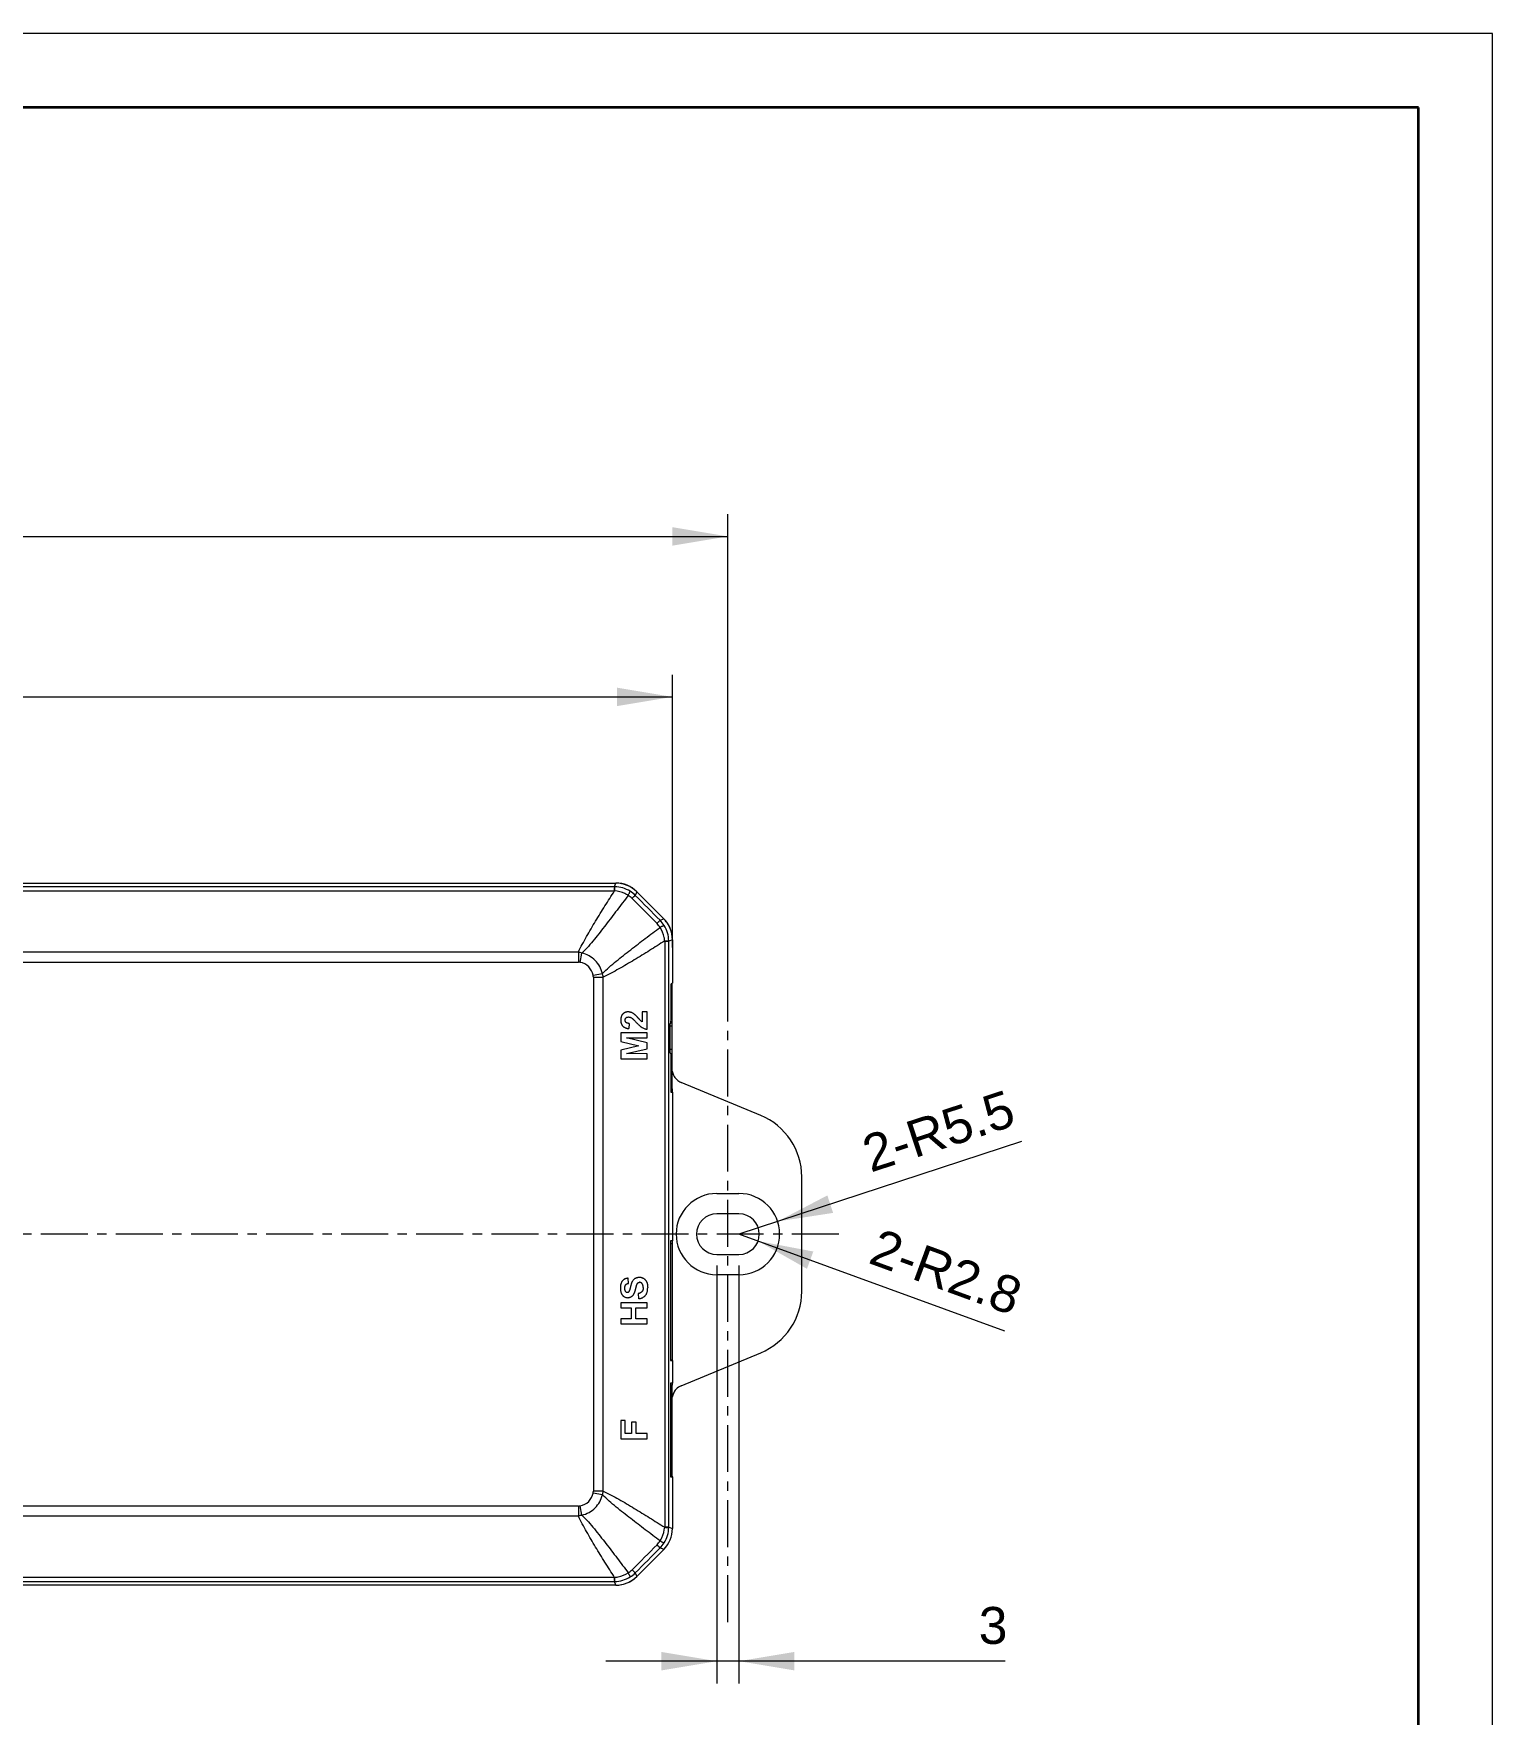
# Model space of a CAD drawing. Header units: millimetres. Extents: x -297 to 297, y -210 to 210.
# Drawn here: x 99.6 to 297, y -17.4 to 210 of the extents above; entities that cross this region are included whole.
import ezdxf

# ---------------------------------------------------------------- set-up
doc = ezdxf.new("R2010")
doc.units = ezdxf.units.MM
doc.linetypes.add('CENTER', pattern=[10.16, 6.35, -1.27, 1.27, -1.27])
doc.layers.get('0').update_dxf_attribs({"lineweight": 20})
for name, color, linetype, lineweight in [('PRT0001_DXF_AXIS', 7, 'Continuous', 18), ('PRT0001_DXF_CONTINUOUS_LINE', 7, 'Continuous', 18), ('粗实线层', 7, 'Continuous', 35), ('细实线层', 7, 'Continuous', 18)]:
    doc.layers.add(name, color=color, linetype=linetype, lineweight=lineweight)
doc.styles.add('标准', font='')
doc.styles.get('标准').set_extended_font_data('arial')
doc.dimstyles.new('标准', dxfattribs={"dimscale": 1.5, "dimtxt": 3.333333, "dimasz": 5, "dimexe": 2, "dimexo": 1, "dimgap": 1.5, "dimtad": 1, "dimdec": 1, "dimdsep": 46, "dimtxsty": '标准', "dimcen": 2.5, "dimdle": 10, "dimclre": 256, "dimclrt": 7, "dimadec": 0, "dimazin": 0, "dimtfac": 0.714286, "dimtdec": 1, "dimtmove": 0, "dimatfit": 3, "dimfxl": 0, "dimtolj": 1, "dimarcsym": 0})
doc.dimstyles.new('标准$0', dxfattribs={"dimscale": 1.5, "dimtxt": 3.333333, "dimasz": 5, "dimexe": 2, "dimexo": 1, "dimgap": 1.5, "dimtad": 1, "dimdec": 1, "dimdsep": 46, "dimtxsty": '标准', "dimcen": 2.5, "dimdle": 10, "dimclre": 256, "dimclrt": 7, "dimadec": 0, "dimazin": 0, "dimtfac": 0.714286, "dimtdec": 1, "dimtmove": 0, "dimatfit": 3, "dimfxl": 0, "dimtolj": 1, "dimarcsym": 0})

# ---------------------------------------------------------------- blocks, each defined once
blk = doc.blocks.new('*X6')
at = {"linetype": 'Continuous'}
for points in [[(-81.43, 141.97), (-73.93, 143.22), (-73.93, 140.72)], [(193.57, 141.97), (186.07, 143.22), (186.07, 140.72)]]:
    blk.add_hatch(color=0, dxfattribs=at).paths.add_polyline_path(points, flags=0)
for p, q in [((-81.43, 81.24), (-81.43, 144.97)), ((193.57, 81.24), (193.57, 144.97))]:
    blk.add_line(p, q, dxfattribs=at)
at = {"color": 0, "linetype": 'Continuous'}
blk.add_line((-81.43, 141.97), (193.57, 141.97), dxfattribs=at)
at = {"color": 7, "insert": (56.07, 146.77), "char_height": 5, "width": 22.3399, "attachment_point": 5, "style": '标准'}
blk.add_mtext('275', dxfattribs=at)
blk = doc.blocks.new('*X7')
at = {"linetype": 'Continuous'}
for points in [[(-73.92, 120.26), (-66.42, 121.51), (-66.42, 119.01)], [(186.07, 120.26), (178.57, 121.51), (178.57, 119.01)]]:
    blk.add_hatch(color=0, dxfattribs=at).paths.add_polyline_path(points, flags=0)
for p, q in [((-73.92, 84.65), (-73.92, 123.26)), ((186.07, 86.37), (186.07, 123.26))]:
    blk.add_line(p, q, dxfattribs=at)
at = {"color": 0, "linetype": 'Continuous'}
blk.add_line((-73.92, 120.26), (186.07, 120.26), dxfattribs=at)
at = {"color": 7, "insert": (56.07, 125.06), "char_height": 5, "width": 22.2256, "attachment_point": 5, "style": '标准'}
blk.add_mtext('260', dxfattribs=at)
blk = doc.blocks.new('*X10')
at = {"linetype": 'Continuous'}
blk.add_hatch(color=0, dxfattribs=at).paths.add_polyline_path([(197.66, 46.63), (204.27, 42.88), (205.13, 45.22)], flags=0)
at = {"color": 0, "linetype": 'Continuous'}
blk.add_line((231.04, 34.42), (195.07, 47.57), dxfattribs=at)
at = {"color": 7, "linetype": 'Continuous', "insert": (223.09, 42.44), "char_height": 5, "width": 40.8994, "attachment_point": 5, "rotation": 339.9177, "style": '标准'}
blk.add_mtext('2-R2.8', dxfattribs=at)
blk = doc.blocks.new('*X11')
at = {"linetype": 'Continuous'}
blk.add_hatch(color=0, dxfattribs=at).paths.add_polyline_path([(200.3, 49.29), (207.81, 50.44), (207.03, 52.81)], flags=0)
at = {"color": 0, "linetype": 'Continuous'}
blk.add_line((233.3, 60.12), (195.07, 47.57), dxfattribs=at)
at = {"color": 7, "linetype": 'Continuous', "insert": (222.07, 61.49), "char_height": 5, "width": 40.9604, "attachment_point": 5, "rotation": 18.182, "style": '标准'}
blk.add_mtext('2-R5.5', dxfattribs=at)
blk = doc.blocks.new('*X15')
at = {"linetype": 'Continuous'}
for points in [[(192.07, -10.21), (184.57, -11.46), (184.57, -8.96)], [(195.07, -10.21), (202.57, -11.46), (202.57, -8.96)]]:
    blk.add_hatch(color=0, dxfattribs=at).paths.add_polyline_path(points, flags=0)
for p, q in [((192.07, 43.32), (192.07, -13.21)), ((195.07, 43.32), (195.07, -13.21))]:
    blk.add_line(p, q, dxfattribs=at)
at = {"color": 0, "linetype": 'Continuous'}
blk.add_line((231.09, -10.21), (177.07, -10.21), dxfattribs=at)
at = {"color": 7, "insert": (229.45, -5.41), "char_height": 5, "width": 10, "attachment_point": 5, "style": '标准'}
blk.add_mtext('3', dxfattribs=at)
blk = doc.blocks.new('$CAXA_FRAME_13B17AC1$')
at = {"layer": '粗实线层'}
for p, q in [((287, 200), (-287, 200)), ((287, -200), (287, 200))]:
    blk.add_line(p, q, dxfattribs=at)
at = {"layer": '细实线层'}
for p, q in [((297, 210), (-297, 210)), ((297, -210), (297, 210))]:
    blk.add_line(p, q, dxfattribs=at)

msp = doc.modelspace()

# ---------------------------------------------------------------- linework, layer by layer
at = {"layer": 'PRT0001_DXF_AXIS', "color": 0, "linetype": 'CENTER'}
for p, q in [((193.57, -4.93), (193.57, 100.07)), ((208.57, 47.57), (-96.43, 47.57))]:
    msp.add_line(p, q, dxfattribs=at)
at = {"layer": 'PRT0001_DXF_CONTINUOUS_LINE', "color": 0, "linetype": 'Continuous'}
for p, q in [((-66.27, 95.06), (178.41, 95.06)), ((178.21, 94.57), (-66.06, 94.57)), ((-66.06, 94.02), (178.21, 94.02)), ((178.21, 94.57), (178.21, 94.02)), ((178.25, 94.02), (178.21, 94.02)), ((178.22, 94.59), (178.41, 95.06)), ((181.24, 93.89), (181.04, 93.4)), ((181.24, 93.89), (184.9, 90.24)), ((184.4, 90.03), (184.9, 90.24)), ((185.02, 87.21), (185.57, 87.21)), ((185.02, 87.21), (185.02, 7.93)), ((185.57, 7.93), (185.57, 87.21)), ((186.07, 87.41), (185.59, 87.21)), ((186.07, 87.41), (186.07, 81.52)), ((173.34, 85.7), (-61.2, 85.7)), ((-61.2, 84.36), (173.34, 84.36)), ((173.34, 85.7), (173.34, 84.36)), ((173.6, 84.34), (173.83, 85.59)), ((175.34, 82.6), (176.59, 82.83)), ((175.37, 82.34), (176.71, 82.34)), ((175.37, 82.34), (175.37, 12.8)), ((176.71, 12.8), (176.71, 82.34)), ((186, 81.37), (185.87, 81.37)), ((185.87, 81.37), (185.87, 76.57)), ((186.05, 81.12), (185.87, 81.12)), ((186, 81.52), (186.05, 81.52)), ((186, 81.37), (186, 81.52)), ((186.05, 67.22), (186.05, 81.52)), ((182.67, 77.64), (181.98, 77.64)), ((181.98, 77.64), (181.98, 76.3)), ((182.67, 75.29), (182.67, 77.64)), ((180.23, 76.07), (180.16, 75.38)), ((185.86, 76.07), (185.76, 76.07)), ((185.76, 72.07), (185.76, 76.07)), ((185.76, 75.77), (186.05, 75.77)), ((182.67, 74.82), (179.07, 74.82)), ((179.07, 74.82), (179.07, 73.65)), ((179.07, 73.65), (181.53, 73.05)), ((181.53, 73.05), (179.07, 72.44)), ((179.84, 74.11), (182.67, 74.13)), ((182.67, 73.43), (179.84, 74.11)), ((182.67, 74.13), (182.67, 74.82)), ((182.67, 72.66), (182.67, 73.43)), ((179.07, 72.44), (179.07, 71.27)), ((179.07, 71.27), (182.67, 71.27)), ((179.84, 71.99), (182.67, 72.66)), ((182.67, 71.96), (179.84, 71.99)), ((182.67, 71.27), (182.67, 71.96)), ((186.05, 72.57), (185.76, 72.57)), ((185.76, 72.07), (185.86, 72.07)), ((185.86, 72.07), (185.86, 72.07)), ((185.87, 71.57), (185.87, 66.77)), ((185.87, 67.22), (186.05, 67.22)), ((185.87, 66.77), (186.07, 66.77)), ((186.02, 67.22), (186.02, 66.77)), ((186.07, 66.77), (186.07, 46.67)), ((198.02, 63.62), (187.26, 68.08)), ((203.57, 39.83), (203.57, 55.31)), ((192.07, 53.07), (195.07, 53.07)), ((195.07, 50.32), (192.07, 50.32)), ((186.07, 46.67), (185.82, 46.67)), ((185.82, 46.67), (185.82, 30.47)), ((185.82, 46.32), (186.05, 46.32)), ((186.02, 46.67), (186.02, 46.32)), ((186.05, 46.32), (186.05, 30.52)), ((192.07, 44.82), (195.07, 44.82)), ((180.13, 40.91), (180.09, 41.6)), ((195.07, 42.07), (192.07, 42.07)), ((181.43, 39.52), (181.47, 38.83)), ((182.67, 38.28), (179.07, 38.28)), ((179.07, 38.28), (179.07, 37.59)), ((179.07, 37.59), (180.5, 37.59)), ((180.5, 37.59), (180.5, 36.11)), ((181.1, 37.59), (182.67, 37.59)), ((181.1, 36.11), (181.1, 37.59)), ((182.67, 37.59), (182.67, 38.28)), ((180.5, 36.11), (179.07, 36.11)), ((179.07, 36.11), (179.07, 35.42)), ((179.07, 35.42), (182.67, 35.42)), ((182.67, 36.11), (181.1, 36.11)), ((182.67, 35.42), (182.67, 36.11)), ((186.05, 30.52), (185.82, 30.52)), ((185.82, 30.47), (186.07, 30.47)), ((186.07, 30.47), (186.07, 27.42)), ((187.26, 27.06), (198.02, 31.52)), ((186.07, 27.42), (185.79, 27.42)), ((185.79, 27.42), (185.79, 14.72)), ((186.02, 27.42), (186.02, 27.12)), ((186.05, 27.12), (185.79, 27.12)), ((186.05, 14.82), (186.05, 27.12)), ((179.67, 22.34), (179.07, 22.34)), ((179.07, 22.34), (179.07, 19.89)), ((179.67, 20.59), (179.67, 22.34)), ((180.55, 20.59), (179.67, 20.59)), ((181.15, 22.11), (180.55, 22.11)), ((180.55, 22.11), (180.55, 20.59)), ((181.15, 20.59), (181.15, 22.11)), ((182.67, 20.59), (181.15, 20.59)), ((182.67, 19.89), (182.67, 20.59)), ((179.07, 19.89), (182.67, 19.89)), ((185.79, 14.82), (186.05, 14.82)), ((185.79, 14.72), (186.07, 14.72)), ((186.07, 14.72), (186.07, 14.82)), ((186.07, 14.72), (186.07, 7.73)), ((176.59, 12.31), (175.34, 12.54)), ((176.71, 12.8), (175.37, 12.8)), ((-45.9, 9.44), (173.34, 9.44)), ((173.34, 10.78), (-45.41, 10.78)), ((173.34, 10.78), (173.34, 9.44)), ((173.83, 9.55), (173.6, 10.8)), ((185.57, 7.93), (185.02, 7.93)), ((185.59, 7.93), (186.07, 7.73)), ((184.9, 4.9), (181.24, 1.25)), ((184.9, 4.9), (184.4, 5.11)), ((178.41, 0.08), (-66.27, 0.08)), ((178.21, 1.12), (-66.06, 1.12)), ((-66.06, 0.57), (178.21, 0.57)), ((178.21, 1.12), (178.21, 0.57)), ((178.41, 0.08), (178.22, 0.55)), ((181.04, 1.74), (181.24, 1.25))]:
    msp.add_line(p, q, dxfattribs=at)
for centre, radius, start, end in [((178.21, 90.61), 3.96, 89.3019, 90.0039), ((178.21, 90.55), 4.02, 57.9199, 89.2639), ((178.51, 90.85), 2.99, 45.4905, 58.4118), ((178.22, 90.58), 3.99, 45.011, 57.8631), ((181.85, 87.5), 2.99, 31.5938, 44.5041), ((181.58, 87.21), 3.99, 32.1405, 44.9818), ((182.07, 87.41), 4, 15.1255, 44.999), ((181.55, 87.2), 4.02, 0.7361, 32.0801), ((182.05, 87.21), 2.97, 359.9996, 0.7018), ((181.62, 87.21), 3.96, 0.0003, 0.7027), ((182.05, 87.41), 4.02, 0.0408, 15.0848), ((172.68, 81.75), 4.01, 73.2891, 80.4855), ((188.02, 69.93), 2, 205.6896, 247.5197), ((194.57, 55.31), 9, 0, 67.5), ((192.07, 47.57), 5.5, 90, 270), ((195.07, 47.57), 5.5, 270, 90), ((192.07, 47.57), 2.75, 90, 270), ((195.07, 47.57), 2.75, 270, 90), ((194.57, 39.83), 9, 292.5, 360), ((188.02, 25.21), 2, 154.6796, 171.0495), ((188.03, 25.21), 2.01, 137.8597, 154.6366), ((172.76, 13.46), 4.01, 343.2892, 350.4854), ((181.55, 7.94), 4.02, 327.9199, 359.2639), ((182.05, 7.93), 2.97, 359.3017, 0.0034), ((181.61, 7.93), 3.96, 359.3019, 0.0039), ((181.85, 7.63), 2.99, 315.4905, 328.4118), ((181.58, 7.92), 3.99, 315.011, 327.8632), ((178.21, 4.09), 2.97, 269.9996, 270.7018), ((178.21, 4.53), 3.96, 270.0003, 270.7027), ((178.21, 4.59), 4.02, 270.7361, 302.0801), ((178.41, 4.1), 4.02, 270.0408, 285.0848), ((178.41, 4.08), 4, 285.1256, 314.999), ((178.51, 4.29), 2.99, 301.5938, 314.5041), ((178.22, 4.56), 3.99, 302.1405, 314.9818)]:
    msp.add_arc(centre, radius, start, end, dxfattribs=at)
for centre, major_axis, ratio, start_param, end_param in [((178.41, 91.06), (1.53, 3.7), 0.999822, 5.890549, 6.675821), ((178.42, 91.07), (-1.53, -3.7), 0.999822, 2.748957, 3.534229), ((182.07, 87.41), (-3.7, -1.53), 0.999822, 2.748957, 3.534229), ((185.86, 76.57), (0, 0.5), 0.017455, 3.141593, 4.509482), ((182.07, 7.73), (3.7, -1.53), 0.999822, 5.890549, 6.675821), ((182.07, 7.73), (-3.7, 1.53), 0.999822, 2.748957, 3.534229), ((178.42, 4.07), (-1.53, 3.7), 0.999822, 2.748957, 3.534229)]:
    msp.add_ellipse(centre, major_axis=major_axis, ratio=ratio, start_param=start_param, end_param=end_param, dxfattribs=at)
for points, knots in [([(173.34, 85.7), (173.68, 86.43), (174.45, 87.84), (175.67, 89.92), (176.94, 91.98), (177.81, 93.34), (178.25, 94.02)], [0, 0, 0, 0, 411.510188, 826.517715, 1242.370514, 1658.828021, 1658.828021, 1658.828021, 1658.828021]), ([(180.08, 93.4), (179.58, 92.73), (178.58, 91.4), (177.06, 89.42), (175.52, 87.45), (174.43, 86.18), (173.83, 85.59)], [0, 0, 0, 0, 417.265437, 834.452598, 1251.82489, 1671.456447, 1671.456447, 1671.456447, 1671.456447]), ([(178.25, 94.02), (178.25, 94.09), (178.25, 94.2), (178.25, 94.33), (178.25, 94.41), (178.26, 94.48), (178.26, 94.52), (178.26, 94.55), (178.26, 94.57), (178.26, 94.57)], [0, 0, 0, 0, 1133.615903, 1628.865249, 2052.138329, 2388.085024, 2632.762495, 2785.086272, 2844.025761, 2844.025761, 2844.025761, 2844.025761]), ([(180.08, 93.4), (179.94, 93.49), (179.37, 93.8), (178.73, 93.98), (178.25, 94.02)], [0, 0, 0, 0, 244.351853, 966.846519, 966.846519, 966.846519, 966.846519]), ([(180.08, 93.4), (180.12, 93.47), (180.17, 93.57), (180.24, 93.7), (180.28, 93.78), (180.31, 93.85), (180.33, 93.9), (180.34, 93.93), (180.34, 93.95), (180.34, 93.96)], [0, 0, 0, 0, 1118.544829, 1614.335635, 2041.100408, 2382.174552, 2633.701482, 2795.9179, 2874.827911, 2874.827911, 2874.827911, 2874.827911]), ([(181.04, 93.4), (181.03, 93.4), (181.02, 93.39), (181, 93.37), (180.96, 93.33), (180.91, 93.28), (180.85, 93.22), (180.74, 93.12), (180.66, 93.04), (180.61, 92.98)], [0, 0, 0, 0, 60.138089, 215.859227, 466.064558, 809.493222, 1241.711947, 1745.675723, 2888.034403, 2888.034403, 2888.034403, 2888.034403]), ([(176.59, 82.83), (177.19, 83.42), (178.13, 84.25), (179.44, 85.29), (180.75, 86.31), (182.4, 87.58), (183.73, 88.58), (184.4, 89.07)], [0, 0, 0, 0, 525.377329, 786.749584, 1047.925162, 1570.211817, 2092.601819, 2092.601819, 2092.601819, 2092.601819]), ([(183.99, 89.6), (184.04, 89.66), (184.12, 89.74), (184.22, 89.85), (184.29, 89.91), (184.33, 89.96), (184.37, 90), (184.39, 90.02), (184.4, 90.03), (184.4, 90.03)], [0, 0, 0, 0, 1183.49054, 1686.795778, 2114.83372, 2459.964478, 2715.100645, 2875.519962, 2938.166569, 2938.166569, 2938.166569, 2938.166569]), ([(184.4, 89.07), (184.47, 89.11), (184.57, 89.17), (184.7, 89.24), (184.78, 89.28), (184.85, 89.31), (184.9, 89.33), (184.94, 89.34), (184.96, 89.34), (184.96, 89.34)], [0, 0, 0, 0, 1146.581351, 1654.718625, 2092.055711, 2441.521453, 2699.189433, 2865.332862, 2946.136574, 2946.136574, 2946.136574, 2946.136574]), ([(185.02, 87.24), (185.01, 87.4), (184.92, 88.05), (184.66, 88.66), (184.4, 89.07)], [0, 0, 0, 0, 247.416886, 996.671751, 996.671751, 996.671751, 996.671751]), ([(185.02, 87.24), (184.34, 86.81), (182.98, 85.94), (180.92, 84.67), (178.84, 83.45), (177.43, 82.68), (176.71, 82.34)], [0, 0, 0, 0, 430.003478, 859.38278, 1287.889192, 1712.784874, 1712.784874, 1712.784874, 1712.784874]), ([(185.02, 87.24), (185.09, 87.24), (185.2, 87.25), (185.33, 87.25), (185.41, 87.25), (185.48, 87.25), (185.53, 87.25), (185.56, 87.25), (185.57, 87.25), (185.57, 87.26)], [0, 0, 0, 0, 1171.286185, 1685.403637, 2126.285433, 2477.631786, 2734.595418, 2895.198961, 2957.521011, 2957.521011, 2957.521011, 2957.521011]), ([(175.34, 82.6), (175.27, 83.02), (174.84, 83.83), (174.03, 84.26), (173.6, 84.34)], [0, 0, 0, 0, 833.352437, 1666.683465, 1666.683465, 1666.683465, 1666.683465]), ([(176.59, 82.83), (176.44, 83.49), (175.75, 84.75), (174.49, 85.44), (173.83, 85.59)], [0, 0, 0, 0, 836.336178, 1672.420168, 1672.420168, 1672.420168, 1672.420168]), ([(180.05, 77.64), (180.02, 77.64), (179.95, 77.64), (179.85, 77.62), (179.76, 77.6), (179.67, 77.57), (179.58, 77.53), (179.5, 77.47), (179.42, 77.41), (179.35, 77.35), (179.28, 77.27), (179.23, 77.18), (179.18, 77.09), (179.14, 76.99), (179.11, 76.89), (179.09, 76.78), (179.07, 76.66), (179.07, 76.58), (179.07, 76.53)], [0, 0, 0, 0, 383.773568, 754.953354, 1116.460464, 1471.742294, 1826.777772, 2183.4115, 2549.069736, 2923.379255, 3302.661854, 3681.62713, 4066.964903, 4463.088396, 4870.71452, 5297.537451, 5743.033069, 6213.150844, 6213.150844, 6213.150844, 6213.150844]), ([(180.95, 77.29), (180.92, 77.32), (180.84, 77.38), (180.73, 77.45), (180.62, 77.51), (180.51, 77.56), (180.4, 77.59), (180.28, 77.62), (180.17, 77.64), (180.09, 77.64), (180.05, 77.64)], [0, 0, 0, 0, 472.29127, 914.710055, 1329.760482, 1719.670055, 2096.770425, 2473.26908, 2853.054315, 3239.075121, 3239.075121, 3239.075121, 3239.075121]), ([(179.07, 76.53), (179.07, 76.5), (179.07, 76.42), (179.09, 76.31), (179.1, 76.2), (179.13, 76.1), (179.17, 76.01), (179.21, 75.92), (179.26, 75.83), (179.32, 75.75), (179.39, 75.67), (179.47, 75.61), (179.56, 75.55), (179.66, 75.5), (179.77, 75.46), (179.89, 75.42), (180.02, 75.39), (180.11, 75.38), (180.16, 75.38)], [0, 0, 0, 0, 403.298947, 788.633639, 1162.701332, 1528.845726, 1883.578854, 2235.175751, 2584.29065, 2934.005012, 3287.025202, 3646.380454, 4018.815622, 4408.662, 4817.09832, 5252.449828, 5715.42132, 6208.552613, 6208.552613, 6208.552613, 6208.552613]), ([(179.67, 76.52), (179.67, 76.55), (179.68, 76.61), (179.7, 76.7), (179.74, 76.77), (179.79, 76.84), (179.86, 76.89), (179.94, 76.92), (180.04, 76.94), (180.11, 76.95), (180.14, 76.95)], [0, 0, 0, 0, 423.4356, 810.183368, 1177.574793, 1543.012522, 1918.600702, 2316.612243, 2745.634096, 3226.642359, 3226.642359, 3226.642359, 3226.642359]), ([(180.23, 76.07), (180.2, 76.07), (180.15, 76.08), (180.09, 76.08), (180.03, 76.1), (179.97, 76.11), (179.92, 76.13), (179.87, 76.15), (179.83, 76.18), (179.79, 76.21), (179.74, 76.27), (179.7, 76.34), (179.68, 76.43), (179.67, 76.49), (179.67, 76.52)], [0, 0, 0, 0, 425.609385, 819.800428, 1187.557876, 1526.164615, 1842.966141, 2139.002988, 2416.945986, 2676.678113, 3172.765047, 3666.433316, 4182.176757, 4735.677766, 4735.677766, 4735.677766, 4735.677766]), ([(180.14, 76.95), (180.18, 76.95), (180.25, 76.94), (180.35, 76.92), (180.46, 76.87), (180.53, 76.83), (180.56, 76.81)], [0, 0, 0, 0, 403.13438, 819.443652, 1257.686286, 1729.481009, 1729.481009, 1729.481009, 1729.481009]), ([(180.56, 76.81), (180.57, 76.8), (180.61, 76.78), (180.66, 76.73), (180.72, 76.68), (180.79, 76.62), (180.86, 76.54), (180.95, 76.46), (181.04, 76.36), (181.11, 76.29), (181.14, 76.26)], [0, 0, 0, 0, 213.067706, 480.62875, 803.221116, 1179.170664, 1612.559796, 2101.652561, 2644.43155, 3245.046466, 3245.046466, 3245.046466, 3245.046466]), ([(181.98, 76.3), (181.95, 76.32), (181.88, 76.36), (181.81, 76.42), (181.76, 76.46), (181.73, 76.5), (181.69, 76.54), (181.64, 76.58), (181.59, 76.64), (181.53, 76.7), (181.47, 76.77), (181.4, 76.85), (181.33, 76.92), (181.27, 76.99), (181.2, 77.06), (181.15, 77.12), (181.09, 77.17), (181.04, 77.22), (181, 77.26), (180.97, 77.28), (180.95, 77.29)], [0, 0, 0, 0, 542.960136, 1143.2697, 1324.74956, 1553.780615, 1828.109499, 2152.848074, 2522.876015, 2943.529429, 3412.063354, 3926.081075, 4447.524513, 4931.144961, 5376.660033, 5786.885425, 6156.913365, 6491.8673, 6789.5164, 7050.207751, 7050.207751, 7050.207751, 7050.207751]), ([(181.14, 76.26), (181.18, 76.21), (181.27, 76.13), (181.39, 76.01), (181.51, 75.9), (181.62, 75.8), (181.72, 75.71), (181.81, 75.63), (181.9, 75.57), (182.02, 75.5), (182.15, 75.42), (182.32, 75.36), (182.49, 75.31), (182.61, 75.29), (182.67, 75.29)], [0, 0, 0, 0, 477.63193, 923.711047, 1335.811917, 1716.869813, 2064.229643, 2381.244706, 2665.957212, 2921.254511, 3394.301903, 3856.694909, 4316.744138, 4777.051467, 4777.051467, 4777.051467, 4777.051467]), ([(185.86, 72.07), (185.86, 72.07), (185.86, 72.06), (185.86, 72.05), (185.86, 72.02), (185.86, 71.98), (185.87, 71.92), (185.87, 71.84), (185.87, 71.73), (185.87, 71.63), (185.87, 71.57)], [0, 0, 0, 0, 73.635949, 156.068682, 268.179875, 577.263498, 991.478554, 1497.75068, 2076.289899, 3354.865789, 3354.865789, 3354.865789, 3354.865789]), ([(180.09, 41.6), (180.05, 41.6), (179.97, 41.59), (179.86, 41.58), (179.75, 41.55), (179.65, 41.51), (179.56, 41.46), (179.47, 41.4), (179.39, 41.33), (179.31, 41.25), (179.24, 41.16), (179.19, 41.06), (179.14, 40.95), (179.09, 40.83), (179.06, 40.7), (179.04, 40.56), (179.03, 40.41), (179.03, 40.31), (179.03, 40.25)], [0, 0, 0, 0, 396.205532, 777.019915, 1146.15412, 1505.218433, 1858.555149, 2214.73009, 2572.434709, 2937.474582, 3312.572619, 3698.205157, 4102.67449, 4525.655439, 4974.639502, 5450.667887, 5959.166288, 6497.272009, 6497.272009, 6497.272009, 6497.272009]), ([(180.19, 39.77), (180.2, 39.78), (180.22, 39.81), (180.25, 39.86), (180.27, 39.93), (180.3, 40.01), (180.33, 40.09), (180.36, 40.2), (180.39, 40.31), (180.42, 40.43), (180.45, 40.55), (180.49, 40.67), (180.52, 40.78), (180.55, 40.88), (180.58, 40.98), (180.61, 41.06), (180.65, 41.14), (180.69, 41.22), (180.75, 41.32), (180.84, 41.43), (180.93, 41.52), (181.02, 41.59), (181.1, 41.63), (181.17, 41.66), (181.23, 41.69), (181.3, 41.71), (181.38, 41.72), (181.45, 41.73), (181.53, 41.74), (181.59, 41.74), (181.61, 41.74)], [0, 0, 0, 0, 207.824595, 462.200723, 760.383364, 1107.697054, 1504.883541, 1948.622823, 2445.272251, 2990.031175, 3543.691548, 4062.58532, 4546.154079, 4995.539657, 5413.049486, 5793.274408, 6142.371579, 6459.436422, 7049.037715, 7620.330119, 8184.516661, 8751.839431, 9039.160323, 9331.779012, 9631.507905, 9940.03413, 10255.282392, 10579.857248, 10920.176828, 11271.726452, 11271.726452, 11271.726452, 11271.726452]), ([(181.25, 40.71), (181.26, 40.74), (181.28, 40.79), (181.32, 40.87), (181.36, 40.93), (181.4, 40.97), (181.45, 41.01), (181.5, 41.03), (181.56, 41.05), (181.6, 41.05), (181.62, 41.05)], [0, 0, 0, 0, 584.739121, 1098.701007, 1544.224498, 1934.575315, 2298.549988, 2655.02391, 3023.7201, 3409.242954, 3409.242954, 3409.242954, 3409.242954]), ([(181.61, 41.74), (181.64, 41.74), (181.69, 41.74), (181.76, 41.73), (181.84, 41.72), (181.91, 41.7), (181.98, 41.67), (182.05, 41.64), (182.12, 41.61), (182.19, 41.57), (182.25, 41.53), (182.31, 41.48), (182.37, 41.42), (182.42, 41.36), (182.47, 41.3), (182.51, 41.23), (182.55, 41.16), (182.59, 41.09), (182.62, 41), (182.65, 40.92), (182.67, 40.83), (182.69, 40.73), (182.7, 40.63), (182.71, 40.53), (182.72, 40.42), (182.72, 40.35), (182.72, 40.31)], [0, 0, 0, 0, 367.261017, 729.344802, 1087.952289, 1445.689612, 1808.104309, 2171.377967, 2539.893466, 2918.722559, 3297.108392, 3673.47717, 4045.730754, 4420.951188, 4799.035941, 5184.110494, 5574.548698, 5974.271345, 6385.173478, 6813.333698, 7259.226848, 7725.026606, 8207.810504, 8712.173125, 9239.165392, 9786.30144, 9786.30144, 9786.30144, 9786.30144]), ([(182.12, 40.33), (182.12, 40.36), (182.12, 40.41), (182.11, 40.49), (182.1, 40.57), (182.08, 40.64), (182.06, 40.7), (182.04, 40.76), (182, 40.82), (181.97, 40.87), (181.93, 40.91), (181.89, 40.95), (181.85, 40.98), (181.81, 41), (181.76, 41.02), (181.72, 41.04), (181.67, 41.05), (181.64, 41.05), (181.62, 41.05)], [0, 0, 0, 0, 585.657416, 1139.133842, 1657.337561, 2143.718138, 2605.056717, 3040.050426, 3455.191791, 3860.174366, 4247.12187, 4609.51355, 4960.832121, 5295.52979, 5627.442132, 5948.490654, 6275.780841, 6608.123214, 6608.123214, 6608.123214, 6608.123214]), ([(179.03, 40.25), (179.03, 40.19), (179.03, 40.06), (179.05, 39.88), (179.09, 39.71), (179.14, 39.59), (179.18, 39.49), (179.22, 39.43), (179.26, 39.36), (179.3, 39.31), (179.35, 39.25), (179.4, 39.21), (179.45, 39.16), (179.53, 39.11), (179.63, 39.05), (179.76, 39.01), (179.89, 38.98), (179.97, 38.97), (180.02, 38.97)], [0, 0, 0, 0, 698.227472, 1347.06967, 1955.274021, 2526.910656, 2799.854084, 3068.403696, 3329.038315, 3582.374694, 3835.933338, 4085.38123, 4334.257252, 4585.650315, 5078.747117, 5555.421975, 6030.111476, 6507.543462, 6507.543462, 6507.543462, 6507.543462]), ([(179.63, 40.26), (179.63, 40.29), (179.63, 40.33), (179.63, 40.4), (179.64, 40.47), (179.65, 40.52), (179.67, 40.58), (179.69, 40.63), (179.71, 40.67), (179.74, 40.71), (179.78, 40.75), (179.81, 40.78), (179.85, 40.81), (179.9, 40.84), (179.95, 40.86), (180.01, 40.88), (180.07, 40.9), (180.11, 40.9), (180.13, 40.91)], [0, 0, 0, 0, 516.459511, 998.243235, 1452.910818, 1882.008686, 2282.969705, 2658.843242, 3020.260103, 3361.947205, 3705.768444, 4053.405627, 4412.283654, 4794.566349, 5185.865827, 5607.749388, 6052.894082, 6522.012612, 6522.012612, 6522.012612, 6522.012612]), ([(179.75, 39.78), (179.74, 39.79), (179.72, 39.82), (179.7, 39.87), (179.67, 39.93), (179.66, 39.99), (179.64, 40.05), (179.63, 40.12), (179.63, 40.19), (179.63, 40.24), (179.63, 40.26)], [0, 0, 0, 0, 362.965757, 734.623562, 1126.588973, 1531.405353, 1956.661955, 2405.782983, 2880.093785, 3381.72085, 3381.72085, 3381.72085, 3381.72085]), ([(179.97, 39.66), (179.95, 39.66), (179.91, 39.67), (179.85, 39.69), (179.79, 39.72), (179.77, 39.76), (179.75, 39.78)], [0, 0, 0, 0, 461.677973, 900.316494, 1340.138607, 1809.688085, 1809.688085, 1809.688085, 1809.688085]), ([(180.19, 39.77), (180.17, 39.75), (180.14, 39.72), (180.09, 39.69), (180.03, 39.67), (179.99, 39.66), (179.97, 39.66)], [0, 0, 0, 0, 485.72981, 932.754913, 1365.691937, 1812.092004, 1812.092004, 1812.092004, 1812.092004]), ([(180.02, 38.97), (180.05, 38.97), (180.12, 38.97), (180.22, 38.99), (180.32, 39.02), (180.41, 39.05), (180.5, 39.1), (180.58, 39.16), (180.66, 39.22), (180.71, 39.28), (180.74, 39.3)], [0, 0, 0, 0, 432.926631, 852.558217, 1266.314488, 1676.173094, 2091.278384, 2512.721855, 2947.218214, 3399.539437, 3399.539437, 3399.539437, 3399.539437]), ([(180.74, 39.3), (180.75, 39.32), (180.79, 39.37), (180.84, 39.44), (180.89, 39.53), (180.93, 39.63), (180.97, 39.74), (181.02, 39.86), (181.06, 39.99), (181.08, 40.08), (181.09, 40.13)], [0, 0, 0, 0, 311.947984, 650.08415, 1022.765867, 1428.167755, 1866.795307, 2344.410994, 2856.591335, 3407.716095, 3407.716095, 3407.716095, 3407.716095]), ([(181.09, 40.13), (181.1, 40.16), (181.12, 40.23), (181.14, 40.33), (181.16, 40.42), (181.18, 40.5), (181.2, 40.56), (181.22, 40.62), (181.23, 40.67), (181.24, 40.7), (181.25, 40.71)], [0, 0, 0, 0, 632.627447, 1206.130984, 1718.572995, 2175.808065, 2572.061332, 2910.260252, 3185.400397, 3407.675231, 3407.675231, 3407.675231, 3407.675231]), ([(182.12, 40.33), (182.12, 40.3), (182.12, 40.25), (182.11, 40.17), (182.09, 40.09), (182.08, 40.02), (182.05, 39.96), (182.02, 39.9), (181.99, 39.84), (181.95, 39.79), (181.91, 39.74), (181.85, 39.7), (181.8, 39.66), (181.73, 39.62), (181.67, 39.59), (181.59, 39.56), (181.51, 39.54), (181.45, 39.53), (181.43, 39.52)], [0, 0, 0, 0, 463.639863, 904.878501, 1329.868212, 1733.075485, 2122.696944, 2500.849783, 2874.475788, 3242.735212, 3610.792708, 3985.522486, 4376.772971, 4780.635268, 5204.476698, 5649.31369, 6118.848755, 6617.062818, 6617.062818, 6617.062818, 6617.062818]), ([(181.47, 38.83), (181.52, 38.84), (181.62, 38.85), (181.76, 38.88), (181.89, 38.92), (182.01, 38.97), (182.12, 39.03), (182.22, 39.1), (182.32, 39.18), (182.4, 39.26), (182.48, 39.36), (182.54, 39.47), (182.6, 39.58), (182.64, 39.71), (182.68, 39.85), (182.7, 39.99), (182.71, 40.15), (182.72, 40.25), (182.72, 40.31)], [0, 0, 0, 0, 458.626152, 893.861052, 1311.517292, 1711.219816, 2096.123191, 2472.822044, 2843.563514, 3214.298386, 3587.768471, 3966.003461, 4357.830215, 4767.179356, 5194.242875, 5645.181454, 6123.035852, 6627.621311, 6627.621311, 6627.621311, 6627.621311]), ([(173.6, 10.8), (174.03, 10.88), (174.84, 11.31), (175.27, 12.12), (175.34, 12.54)], [0, 0, 0, 0, 933.860192, 1867.696392, 1867.696392, 1867.696392, 1867.696392]), ([(173.83, 9.55), (174.49, 9.7), (175.75, 10.39), (176.44, 11.65), (176.59, 12.31)], [0, 0, 0, 0, 939.091626, 1877.900031, 1877.900031, 1877.900031, 1877.900031]), ([(184.4, 6.07), (183.73, 6.56), (182.4, 7.56), (180.42, 9.09), (178.45, 10.62), (177.18, 11.72), (176.59, 12.31)], [0, 0, 0, 0, 483.540342, 966.989961, 1450.654008, 1936.936411, 1936.936411, 1936.936411, 1936.936411]), ([(176.71, 12.8), (177.43, 12.46), (178.84, 11.7), (180.92, 10.47), (182.98, 9.2), (184.34, 8.33), (185.02, 7.9)], [0, 0, 0, 0, 475.999825, 956.045149, 1437.068207, 1918.790733, 1918.790733, 1918.790733, 1918.790733]), ([(178.25, 1.12), (177.81, 1.8), (176.94, 3.17), (175.67, 5.23), (174.45, 7.3), (173.68, 8.71), (173.34, 9.44)], [0, 0, 0, 0, 478.272053, 955.8498, 1432.456718, 1905.047575, 1905.047575, 1905.047575, 1905.047575]), ([(173.83, 9.55), (174.14, 9.26), (174.7, 8.64), (175.51, 7.68), (176.29, 6.7), (177.32, 5.39), (178.58, 3.74), (179.58, 2.41), (180.08, 1.74)], [0, 0, 0, 0, 342.280636, 682.454931, 1021.916185, 1361.174648, 2039.530473, 2718.028361, 2718.028361, 2718.028361, 2718.028361]), ([(184.4, 6.07), (184.49, 6.21), (184.8, 6.77), (184.98, 7.42), (185.02, 7.9)], [0, 0, 0, 0, 286.025695, 1131.740738, 1131.740738, 1131.740738, 1131.740738]), ([(185.02, 7.9), (185.09, 7.9), (185.2, 7.89), (185.33, 7.89), (185.41, 7.89), (185.48, 7.89), (185.53, 7.89), (185.56, 7.89), (185.57, 7.89), (185.57, 7.89)], [0, 0, 0, 0, 1325.514089, 1904.599407, 2399.524407, 2792.340424, 3078.437128, 3256.546433, 3325.463249, 3325.463249, 3325.463249, 3325.463249]), ([(184.4, 5.11), (184.4, 5.11), (184.39, 5.12), (184.37, 5.14), (184.33, 5.18), (184.28, 5.23), (184.22, 5.3), (184.12, 5.4), (184.04, 5.48), (183.99, 5.54)], [0, 0, 0, 0, 69.355127, 248.942796, 537.495735, 933.55984, 1432.022376, 2013.225935, 3330.667709, 3330.667709, 3330.667709, 3330.667709]), ([(184.4, 6.07), (184.47, 6.03), (184.57, 5.97), (184.7, 5.9), (184.78, 5.86), (184.85, 5.83), (184.9, 5.81), (184.94, 5.8), (184.96, 5.8), (184.96, 5.8)], [0, 0, 0, 0, 1295.612972, 1869.888603, 2364.211231, 2759.278208, 3050.622438, 3238.518092, 3329.919732, 3329.919732, 3329.919732, 3329.919732]), ([(178.25, 1.12), (178.41, 1.14), (179.05, 1.23), (179.67, 1.48), (180.08, 1.74)], [0, 0, 0, 0, 276.02221, 1111.902794, 1111.902794, 1111.902794, 1111.902794]), ([(178.26, 0.57), (178.26, 0.57), (178.26, 0.59), (178.26, 0.62), (178.26, 0.67), (178.25, 0.73), (178.25, 0.81), (178.25, 0.94), (178.25, 1.05), (178.25, 1.12)], [0, 0, 0, 0, 67.515572, 242.002904, 522.281392, 907.108723, 1391.968309, 1959.276471, 3257.832296, 3257.832296, 3257.832296, 3257.832296]), ([(180.08, 1.74), (180.12, 1.67), (180.17, 1.57), (180.24, 1.44), (180.28, 1.36), (180.31, 1.29), (180.33, 1.24), (180.34, 1.21), (180.34, 1.19), (180.34, 1.18)], [0, 0, 0, 0, 1278.580468, 1845.216601, 2332.901743, 2722.599432, 3009.931219, 3195.20177, 3285.307941, 3285.307941, 3285.307941, 3285.307941]), ([(181.04, 1.74), (181.03, 1.74), (181.02, 1.75), (181, 1.77), (180.96, 1.81), (180.91, 1.86), (180.85, 1.92), (180.75, 2.02), (180.66, 2.1), (180.61, 2.16)], [0, 0, 0, 0, 70.268635, 250.263101, 536.561176, 923.866621, 1404.226349, 1969.067275, 3297.293631, 3297.293631, 3297.293631, 3297.293631])]:
    msp.add_open_spline(points, degree=3, knots=knots, dxfattribs=at)
for points in [[(184.4, 90.03), (183.28, 91.16), (182.16, 92.28), (181.04, 93.4)], [(183.99, 89.61), (182.87, 90.74), (181.74, 91.86), (180.61, 92.99)], [(173.6, 84.34), (173.52, 84.35), (173.43, 84.36), (173.34, 84.36)], [(175.37, 82.34), (175.37, 82.43), (175.36, 82.52), (175.34, 82.6)], [(176.71, 82.34), (176.68, 82.51), (176.64, 82.67), (176.59, 82.83)], [(186.05, 69.61), (186.08, 69.42), (186.14, 69.23), (186.22, 69.06)], [(187.26, 27.06), (186.99, 26.95), (186.74, 26.77), (186.54, 26.56)], [(175.34, 12.54), (175.36, 12.63), (175.37, 12.71), (175.37, 12.8)], [(173.34, 10.78), (173.43, 10.78), (173.52, 10.79), (173.6, 10.8)], [(173.83, 9.55), (173.67, 9.5), (173.51, 9.47), (173.34, 9.44)], [(180.61, 2.15), (181.74, 3.28), (182.87, 4.41), (183.99, 5.53)], [(181.04, 1.74), (182.16, 2.86), (183.28, 3.98), (184.4, 5.11)]]:
    msp.add_open_spline(points, degree=3, dxfattribs=at)

# ---------------------------------------------------------------- block references
at = {"layer": '粗实线层'}
msp.add_blockref('$CAXA_FRAME_13B17AC1$', (0, 0), dxfattribs=at)

# ---------------------------------------------------------------- dimensions: what is measured, and where the dimension line sits
for base, p1, p2, picture, middle in [((193.57, 141.97), (-81.43, 79.74), (193.57, 79.74), '*X6', (56.07, 146.77)), ((186.07, 120.26), (-73.92, 83.15), (186.07, 84.87), '*X7', (56.07, 125.06))]:
    dim = msp.add_linear_dim(base=base, p1=p1, p2=p2, dimstyle='标准$0', override={"dimsah": 1, "dimtzin": 0, "dimarcsym": 1})
    dim.commit()
    dim.dimension.update_dxf_attribs({"geometry": picture, "text_midpoint": middle})
for mpoint, picture, middle in [((200.3, 49.29), '*X11', (223.57, 56.93)), ((197.66, 46.63), '*X10', (221.44, 37.93))]:
    dim = msp.add_radius_dim(center=(195.07, 47.57), mpoint=mpoint, text='2-<>', dimstyle='标准', override={"dimpost": 'R<>', "dimsah": 1, "dimtzin": 0, "dimarcsym": 1})
    dim.commit()
    dim.dimension.update_dxf_attribs({"geometry": picture, "text_midpoint": middle, "dimtype": 164})
dim = msp.add_linear_dim(base=(192.07, -10.21), p1=(195.07, 44.82), p2=(192.07, 44.82), dimstyle='标准$0', override={"dimsah": 1, "dimtzin": 0, "dimarcsym": 1})
dim.commit()
dim.dimension.update_dxf_attribs({"geometry": '*X15', "text_midpoint": (229.45, -5.41), "dimtype": 160})

doc.saveas('drawing.dxf')
